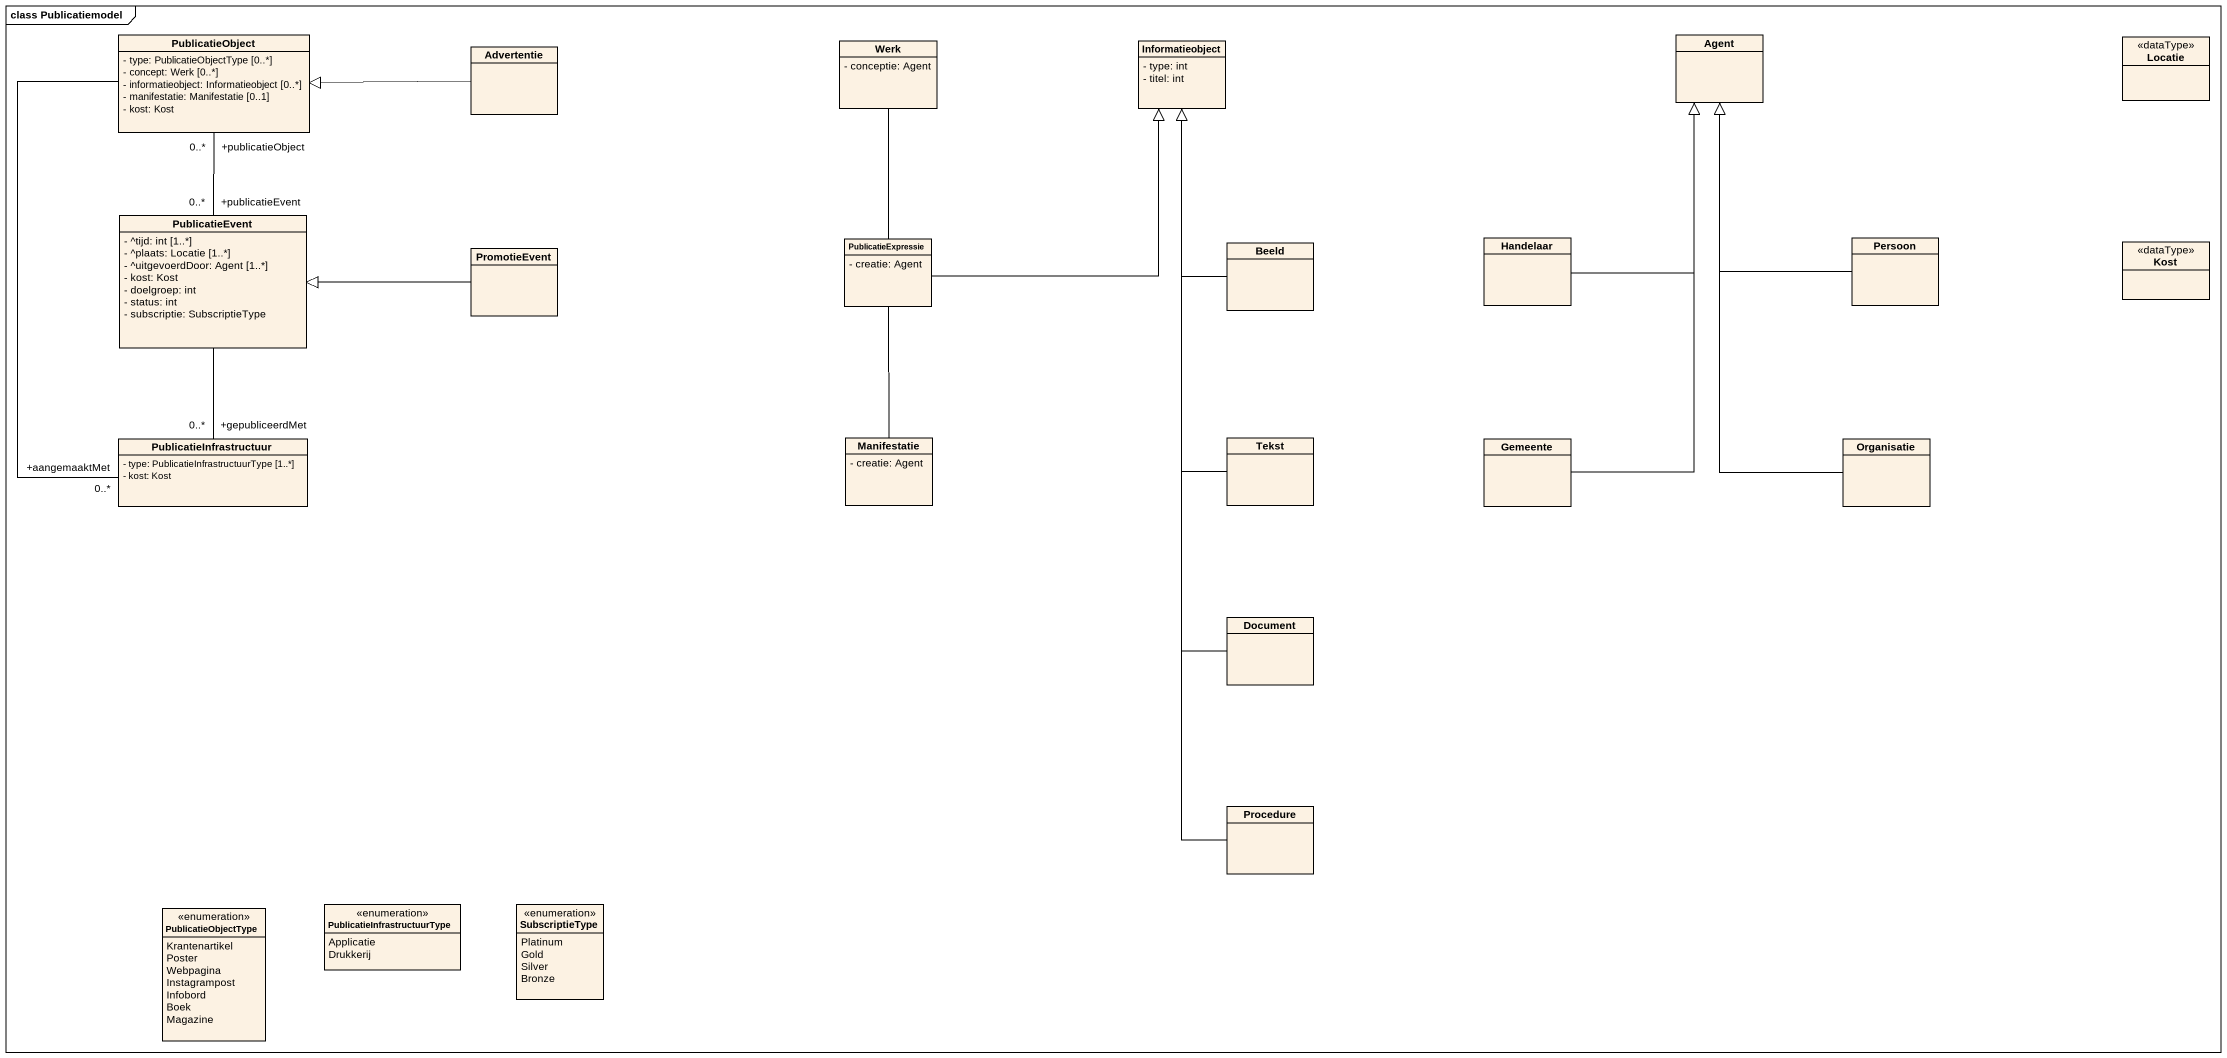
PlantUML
@startuml
mainframe class Publicatiemodel
hide circle
hide empty members
skinparam classAttributeIconSize 0
class PublicatieObject {
  - type: PublicatieObjectType [0..*]
  - concept: Werk [0..*]
  - informatieobject: Informatieobject [0..*]
  - manifestatie: Manifestatie [0..1]
  - kost: Kost
}
class Advertentie
class Werk {
  - conceptie: Agent
}
class Informatieobject {
  - type: int
  - titel: int
}
class "Agent" as Agent_
class Locatie <<dataType>>
class PublicatieEvent {
  - ^tijd: int [1..*]
  - ^plaats: Locatie [1..*]
  - ^uitgevoerdDoor: Agent [1..*]
  - kost: Kost
  - doelgroep: int
  - status: int
  - subscriptie: SubscriptieType
}
class PromotieEvent
class PublicatieExpressie {
  - creatie: Agent
}
class Beeld
class Handelaar
class Persoon
class Kost <<dataType>>
class PublicatieInfrastructuur {
  - type: PublicatieInfrastructuurType [1..*]
  - kost: Kost
}
class Manifestatie {
  - creatie: Agent
}
class Tekst
class Gemeente
class Organisatie
class Document
class Procedure
enum PublicatieInfrastructuurType {
  Applicatie
  Drukkerij
}
enum SubscriptieType {
  Platinum
  Gold
  Silver
  Bronze
}
enum PublicatieObjectType {
  Krantenartikel
  Poster
  Webpagina
  Instagrampost
  Infobord
  Boek
  Magazine
}
PublicatieObject "+publicatieObject\n0..*" -- "+publicatieEvent\n0..*" PublicatieEvent
PublicatieObject -- "+aangemaaktMet\n0..*" PublicatieInfrastructuur
Advertentie -left-|> PublicatieObject
Werk -- PublicatieExpressie
PublicatieEvent -- "+gepubliceerdMet\n0..*" PublicatieInfrastructuur
PromotieEvent -left-|> PublicatieEvent
PublicatieExpressie -up-|> Informatieobject
PublicatieExpressie -- Manifestatie
Beeld -up-|> Informatieobject
Handelaar -up-|> Agent_
Persoon -up-|> Agent_
Tekst -up-|> Informatieobject
Gemeente -up-|> Agent_
Organisatie -up-|> Agent_
Document -up-|> Informatieobject
Procedure -up-|> Informatieobject
@enduml
